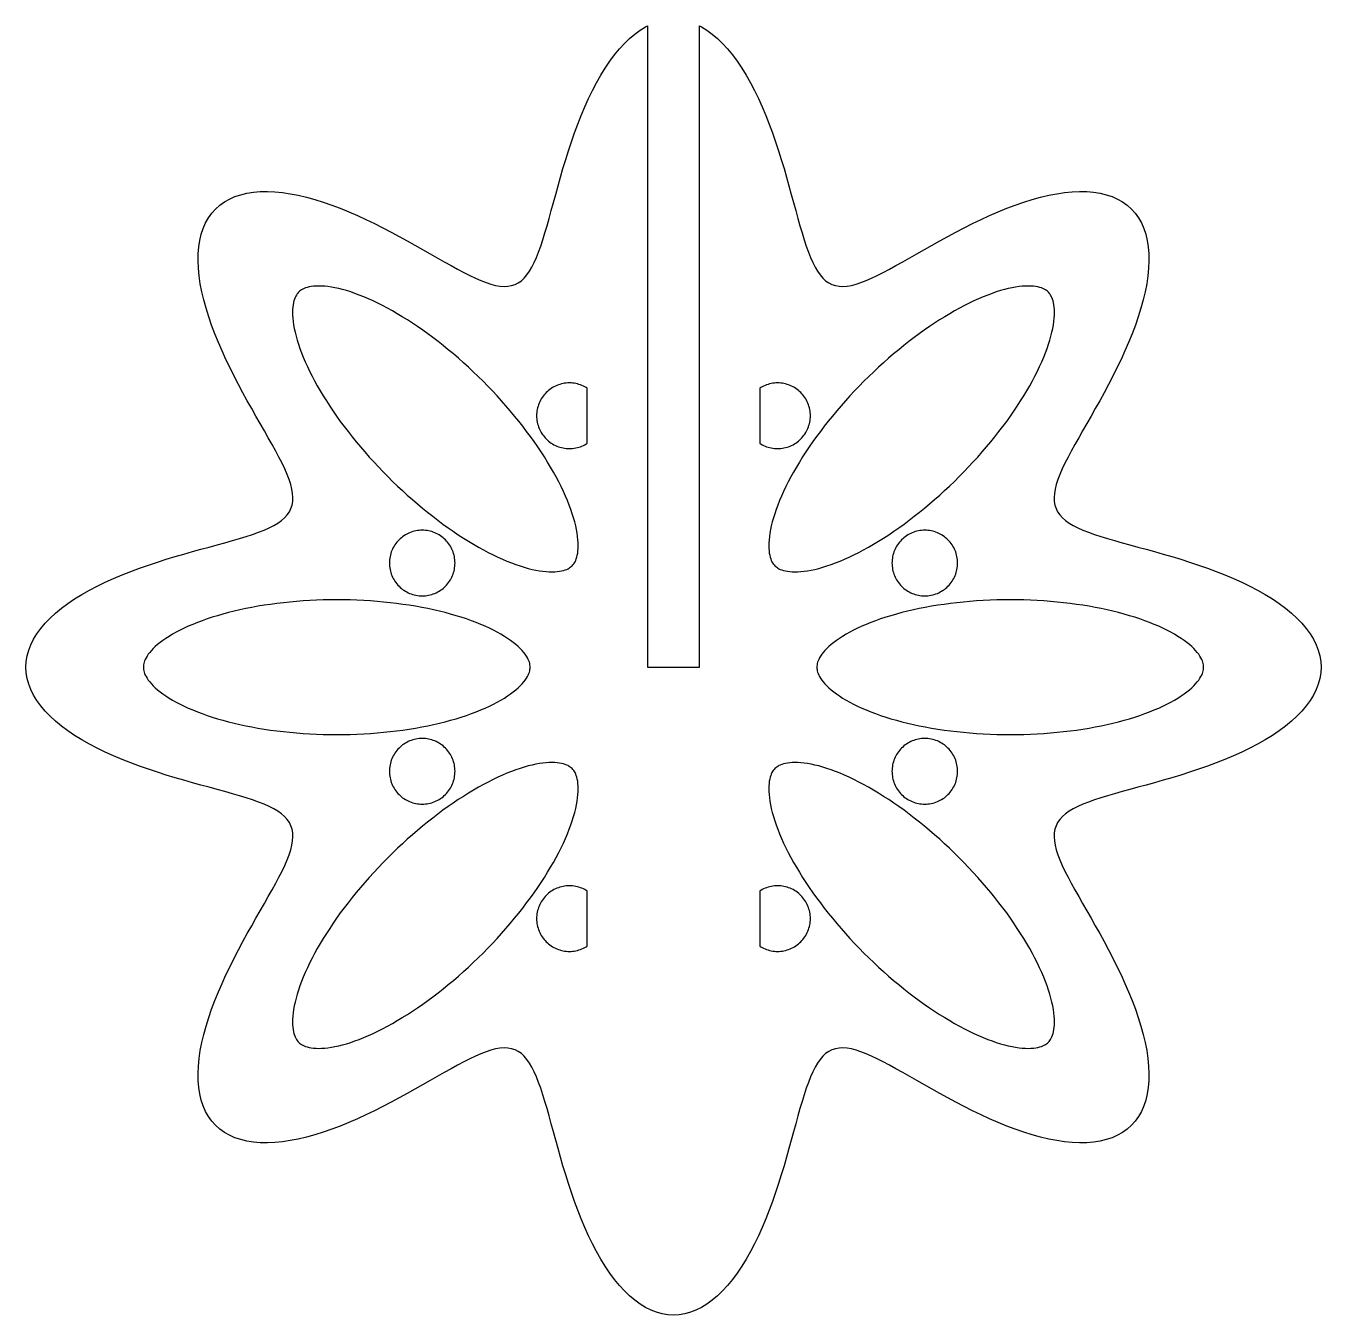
# Model space of a CAD drawing. Header units: millimetres. Extents: x -38 to 116, y -38 to 38.
# Drawn here: x -37.5 to 37.5, y -37.5 to 37.1 of the extents above; entities that cross this region are included whole.
import ezdxf

# ---------------------------------------------------------------- set-up
doc = ezdxf.new("R2010")
doc.units = ezdxf.units.MM
doc.layers.add('CUT', color=1, linetype='Continuous')

msp = doc.modelspace()

# ---------------------------------------------------------------- linework, layer by layer
at = {"layer": 'CUT'}
for points in [[(37.428, -0.653), (37.339, -0.978), (37.215, -1.3), (37.057, -1.618), (36.865, -1.932), (36.64, -2.241), (36.384, -2.544), (36.097, -2.841), (35.781, -3.13), (35.438, -3.412), (35.069, -3.686), (34.677, -3.951), (34.262, -4.207), (33.827, -4.453), (33.374, -4.69), (32.905, -4.918), (32.423, -5.135), (31.93, -5.343), (31.427, -5.541), (30.918, -5.73), (30.405, -5.91), (29.889, -6.081), (29.375, -6.244), (28.863, -6.399), (28.356, -6.546), (27.856, -6.688), (27.367, -6.823), (26.889, -6.954), (26.424, -7.08), (25.976, -7.204), (25.545, -7.325), (25.133, -7.445), (24.743, -7.565), (24.375, -7.685), (24.03, -7.808), (23.711, -7.934), (23.418, -8.063), (23.151, -8.198), (22.913, -8.34), (22.702, -8.488), (22.521, -8.645), (22.368, -8.811), (22.245, -8.988), (22.15, -9.175), (22.085, -9.374), (22.047, -9.586), (22.038, -9.812), (22.055, -10.051), (22.099, -10.305), (22.168, -10.573), (22.26, -10.857), (22.376, -11.156), (22.513, -11.471), (22.67, -11.801), (22.845, -12.147), (23.036, -12.508), (23.243, -12.884), (23.462, -13.274), (23.691, -13.678), (23.93, -14.096), (24.176, -14.526), (24.426, -14.969), (24.68, -15.422), (24.934, -15.884), (25.186, -16.356), (25.435, -16.835), (25.678, -17.32), (25.914, -17.81), (26.141, -18.304), (26.356, -18.799), (26.558, -19.295), (26.745, -19.79), (26.916, -20.282), (27.068, -20.77), (27.201, -21.252), (27.314, -21.726), (27.404, -22.191), (27.471, -22.646), (27.515, -23.088), (27.533, -23.516), (27.526, -23.928), (27.493, -24.324), (27.433, -24.701), (27.347, -25.059), (27.234, -25.396), (27.094, -25.712), (26.928, -26.004), (26.735, -26.273), (26.517, -26.517), (26.273, -26.735), (26.004, -26.928), (25.712, -27.094), (25.396, -27.234), (25.059, -27.347), (24.701, -27.433), (24.324, -27.493), (23.928, -27.526), (23.516, -27.533), (23.088, -27.515), (22.646, -27.471), (22.191, -27.404), (21.726, -27.314), (21.252, -27.201), (20.77, -27.068), (20.282, -26.916), (19.79, -26.745), (19.295, -26.558), (18.799, -26.356), (18.304, -26.141), (17.81, -25.914), (17.32, -25.678), (16.835, -25.435), (16.356, -25.186), (15.884, -24.934), (15.422, -24.68), (14.969, -24.426), (14.526, -24.176), (14.096, -23.93), (13.678, -23.691), (13.274, -23.462), (12.884, -23.243), (12.508, -23.036), (12.147, -22.845), (11.801, -22.67), (11.471, -22.513), (11.156, -22.376), (10.857, -22.26), (10.573, -22.168), (10.305, -22.099), (10.051, -22.055), (9.812, -22.038), (9.586, -22.047), (9.374, -22.085), (9.175, -22.15), (8.988, -22.245), (8.811, -22.368), (8.645, -22.521), (8.488, -22.702), (8.34, -22.913), (8.198, -23.151), (8.063, -23.418), (7.934, -23.711), (7.808, -24.03), (7.685, -24.375), (7.565, -24.743), (7.445, -25.133), (7.325, -25.545), (7.204, -25.976), (7.08, -26.424), (6.954, -26.889), (6.823, -27.367), (6.688, -27.856), (6.546, -28.356), (6.399, -28.863), (6.244, -29.375), (6.081, -29.889), (5.91, -30.405), (5.73, -30.918), (5.541, -31.427), (5.343, -31.93), (5.135, -32.423), (4.918, -32.905), (4.69, -33.374), (4.453, -33.827), (4.207, -34.262), (3.951, -34.677), (3.686, -35.069), (3.412, -35.438), (3.13, -35.781), (2.841, -36.097), (2.544, -36.384), (2.241, -36.64), (1.932, -36.865), (1.618, -37.057), (1.3, -37.215), (0.978, -37.339), (0.653, -37.428), (0.327, -37.482), (0, -37.5), (-0.327, -37.482), (-0.653, -37.428), (-0.978, -37.339), (-1.3, -37.215), (-1.618, -37.057), (-1.932, -36.865), (-2.241, -36.64), (-2.544, -36.384), (-2.841, -36.097), (-3.13, -35.781), (-3.412, -35.438), (-3.686, -35.069), (-3.951, -34.677), (-4.207, -34.262), (-4.453, -33.827), (-4.69, -33.374), (-4.918, -32.905), (-5.135, -32.423), (-5.343, -31.93), (-5.541, -31.427), (-5.73, -30.918), (-5.91, -30.405), (-6.081, -29.889), (-6.244, -29.375), (-6.399, -28.863), (-6.546, -28.356), (-6.688, -27.856), (-6.823, -27.367), (-6.954, -26.889), (-7.08, -26.424), (-7.204, -25.976), (-7.325, -25.545), (-7.445, -25.133), (-7.565, -24.743), (-7.685, -24.375), (-7.808, -24.03), (-7.934, -23.711), (-8.063, -23.418), (-8.198, -23.151), (-8.34, -22.913), (-8.488, -22.702), (-8.645, -22.521), (-8.811, -22.368), (-8.988, -22.245), (-9.175, -22.15), (-9.374, -22.085), (-9.586, -22.047), (-9.812, -22.038), (-10.051, -22.055), (-10.305, -22.099), (-10.573, -22.168), (-10.857, -22.26), (-11.156, -22.376), (-11.471, -22.513), (-11.801, -22.67), (-12.147, -22.845), (-12.508, -23.036), (-12.884, -23.243), (-13.274, -23.462), (-13.678, -23.691), (-14.096, -23.93), (-14.526, -24.176), (-14.969, -24.426), (-15.422, -24.68), (-15.884, -24.934), (-16.356, -25.186), (-16.835, -25.435), (-17.32, -25.678), (-17.81, -25.914), (-18.304, -26.141), (-18.799, -26.356), (-19.295, -26.558), (-19.79, -26.745), (-20.282, -26.916), (-20.77, -27.068), (-21.252, -27.201), (-21.726, -27.314), (-22.191, -27.404), (-22.646, -27.471), (-23.088, -27.515), (-23.516, -27.533), (-23.928, -27.526), (-24.324, -27.493), (-24.701, -27.433), (-25.059, -27.347), (-25.396, -27.234), (-25.712, -27.094), (-26.004, -26.928), (-26.273, -26.735), (-26.517, -26.517), (-26.735, -26.273), (-26.928, -26.004), (-27.094, -25.712), (-27.234, -25.396), (-27.347, -25.059), (-27.433, -24.701), (-27.493, -24.324), (-27.526, -23.928), (-27.533, -23.516), (-27.515, -23.088), (-27.471, -22.646), (-27.404, -22.191), (-27.314, -21.726), (-27.201, -21.252), (-27.068, -20.77), (-26.916, -20.282), (-26.745, -19.79), (-26.558, -19.295), (-26.356, -18.799), (-26.141, -18.304), (-25.914, -17.81), (-25.678, -17.32), (-25.435, -16.835), (-25.186, -16.356), (-24.934, -15.884), (-24.68, -15.422), (-24.426, -14.969), (-24.176, -14.526), (-23.93, -14.096), (-23.691, -13.678), (-23.462, -13.274), (-23.243, -12.884), (-23.036, -12.508), (-22.845, -12.147), (-22.67, -11.801), (-22.513, -11.471), (-22.376, -11.156), (-22.26, -10.857), (-22.168, -10.573), (-22.099, -10.305), (-22.055, -10.051), (-22.038, -9.812), (-22.047, -9.586), (-22.085, -9.374), (-22.15, -9.175), (-22.245, -8.988), (-22.368, -8.811), (-22.521, -8.645), (-22.702, -8.488), (-22.913, -8.34), (-23.151, -8.198), (-23.418, -8.063), (-23.711, -7.934), (-24.03, -7.808), (-24.375, -7.685), (-24.743, -7.565), (-25.133, -7.445), (-25.545, -7.325), (-25.976, -7.204), (-26.424, -7.08), (-26.889, -6.954), (-27.367, -6.823), (-27.856, -6.688), (-28.356, -6.546), (-28.863, -6.399), (-29.375, -6.244), (-29.889, -6.081), (-30.405, -5.91), (-30.918, -5.73), (-31.427, -5.541), (-31.93, -5.343), (-32.423, -5.135), (-32.905, -4.918), (-33.374, -4.69), (-33.827, -4.453), (-34.262, -4.207), (-34.677, -3.951), (-35.069, -3.686), (-35.438, -3.412), (-35.781, -3.13), (-36.097, -2.841), (-36.384, -2.544), (-36.64, -2.241), (-36.865, -1.932), (-37.057, -1.618), (-37.215, -1.3), (-37.339, -0.978), (-37.428, -0.653), (-37.482, -0.327), (-37.5, 0), (-37.482, 0.327), (-37.428, 0.653), (-37.339, 0.978), (-37.215, 1.3), (-37.057, 1.618), (-36.865, 1.932), (-36.64, 2.241), (-36.384, 2.544), (-36.097, 2.841), (-35.781, 3.13), (-35.438, 3.412), (-35.069, 3.686), (-34.677, 3.951), (-34.262, 4.207), (-33.827, 4.453), (-33.374, 4.69), (-32.905, 4.918), (-32.423, 5.135), (-31.93, 5.343), (-31.427, 5.541), (-30.918, 5.73), (-30.405, 5.91), (-29.889, 6.081), (-29.375, 6.244), (-28.863, 6.399), (-28.356, 6.546), (-27.856, 6.688), (-27.367, 6.823), (-26.889, 6.954), (-26.424, 7.08), (-25.976, 7.204), (-25.545, 7.325), (-25.133, 7.445), (-24.743, 7.565), (-24.375, 7.685), (-24.03, 7.808), (-23.711, 7.934), (-23.418, 8.063), (-23.151, 8.198), (-22.913, 8.34), (-22.702, 8.488), (-22.521, 8.645), (-22.368, 8.811), (-22.245, 8.988), (-22.15, 9.175), (-22.085, 9.374), (-22.047, 9.586), (-22.038, 9.812), (-22.055, 10.051), (-22.099, 10.305), (-22.168, 10.573), (-22.26, 10.857), (-22.376, 11.156), (-22.513, 11.471), (-22.67, 11.801), (-22.845, 12.147), (-23.036, 12.508), (-23.243, 12.884), (-23.462, 13.274), (-23.691, 13.678), (-23.93, 14.096), (-24.176, 14.526), (-24.426, 14.969), (-24.68, 15.422), (-24.934, 15.884), (-25.186, 16.356), (-25.435, 16.835), (-25.678, 17.32), (-25.914, 17.81), (-26.141, 18.304), (-26.356, 18.799), (-26.558, 19.295), (-26.745, 19.79), (-26.916, 20.282), (-27.068, 20.77), (-27.201, 21.252), (-27.314, 21.726), (-27.404, 22.191), (-27.471, 22.646), (-27.515, 23.088), (-27.533, 23.516), (-27.526, 23.928), (-27.493, 24.324), (-27.433, 24.701), (-27.347, 25.059), (-27.234, 25.396), (-27.094, 25.712), (-26.928, 26.004), (-26.735, 26.273), (-26.517, 26.517), (-26.273, 26.735), (-26.004, 26.928), (-25.712, 27.094), (-25.396, 27.234), (-25.059, 27.347), (-24.701, 27.433), (-24.324, 27.493), (-23.928, 27.526), (-23.516, 27.533), (-23.088, 27.515), (-22.646, 27.471), (-22.191, 27.404), (-21.726, 27.314), (-21.252, 27.201), (-20.77, 27.068), (-20.282, 26.916), (-19.79, 26.745), (-19.295, 26.558), (-18.799, 26.356), (-18.304, 26.141), (-17.81, 25.914), (-17.32, 25.678), (-16.835, 25.435), (-16.356, 25.186), (-15.884, 24.934), (-15.422, 24.68), (-14.969, 24.426), (-14.526, 24.176), (-14.096, 23.93), (-13.678, 23.691), (-13.274, 23.462), (-12.884, 23.243), (-12.508, 23.036), (-12.147, 22.845), (-11.801, 22.67), (-11.471, 22.513), (-11.156, 22.376), (-10.857, 22.26), (-10.573, 22.168), (-10.305, 22.099), (-10.051, 22.055), (-9.812, 22.038), (-9.586, 22.047), (-9.374, 22.085), (-9.175, 22.15), (-8.988, 22.245), (-8.811, 22.368), (-8.645, 22.521), (-8.488, 22.702), (-8.34, 22.913), (-8.198, 23.151), (-8.063, 23.418), (-7.934, 23.711), (-7.808, 24.03), (-7.685, 24.375), (-7.565, 24.743), (-7.445, 25.133), (-7.325, 25.545), (-7.204, 25.976), (-7.08, 26.424), (-6.954, 26.889), (-6.823, 27.367), (-6.688, 27.856), (-6.546, 28.356), (-6.399, 28.863), (-6.244, 29.375), (-6.081, 29.889), (-5.91, 30.405), (-5.73, 30.918), (-5.541, 31.427), (-5.343, 31.93), (-5.135, 32.423), (-4.918, 32.905), (-4.69, 33.374), (-4.453, 33.827), (-4.207, 34.262), (-3.951, 34.677), (-3.686, 35.069), (-3.412, 35.438), (-3.13, 35.781), (-2.841, 36.097), (-2.544, 36.384), (-2.241, 36.64), (-1.932, 36.865), (-1.618, 37.057), (-1.5, 37.116), (-1.5, 0), (1.5, 0), (1.5, 37.116), (1.618, 37.057), (1.932, 36.865), (2.241, 36.64), (2.544, 36.384), (2.841, 36.097), (3.13, 35.781), (3.412, 35.438), (3.686, 35.069), (3.951, 34.677), (4.207, 34.262), (4.453, 33.827), (4.69, 33.374), (4.918, 32.905), (5.135, 32.423), (5.343, 31.93), (5.541, 31.427), (5.73, 30.918), (5.91, 30.405), (6.081, 29.889), (6.244, 29.375), (6.399, 28.863), (6.546, 28.356), (6.688, 27.856), (6.823, 27.367), (6.954, 26.889), (7.08, 26.424), (7.204, 25.976), (7.325, 25.545), (7.445, 25.133), (7.565, 24.743), (7.685, 24.375), (7.808, 24.03), (7.934, 23.711), (8.063, 23.418), (8.198, 23.151), (8.34, 22.913), (8.488, 22.702), (8.645, 22.521), (8.811, 22.368), (8.988, 22.245), (9.175, 22.15), (9.374, 22.085), (9.586, 22.047), (9.812, 22.038), (10.051, 22.055), (10.305, 22.099), (10.573, 22.168), (10.857, 22.26), (11.156, 22.376), (11.471, 22.513), (11.801, 22.67), (12.147, 22.845), (12.508, 23.036), (12.884, 23.243), (13.274, 23.462), (13.678, 23.691), (14.096, 23.93), (14.526, 24.176), (14.969, 24.426), (15.422, 24.68), (15.884, 24.934), (16.356, 25.186), (16.835, 25.435), (17.32, 25.678), (17.81, 25.914), (18.304, 26.141), (18.799, 26.356), (19.295, 26.558), (19.79, 26.745), (20.282, 26.916), (20.77, 27.068), (21.252, 27.201), (21.726, 27.314), (22.191, 27.404), (22.646, 27.471), (23.088, 27.515), (23.516, 27.533), (23.928, 27.526), (24.324, 27.493), (24.701, 27.433), (25.059, 27.347), (25.396, 27.234), (25.712, 27.094), (26.004, 26.928), (26.273, 26.735), (26.517, 26.517), (26.735, 26.273), (26.928, 26.004), (27.094, 25.712), (27.234, 25.396), (27.347, 25.059), (27.433, 24.701), (27.493, 24.324), (27.526, 23.928), (27.533, 23.516), (27.515, 23.088), (27.471, 22.646), (27.404, 22.191), (27.314, 21.726), (27.201, 21.252), (27.068, 20.77), (26.916, 20.282), (26.745, 19.79), (26.558, 19.295), (26.356, 18.799), (26.141, 18.304), (25.914, 17.81), (25.678, 17.32), (25.435, 16.835), (25.186, 16.356), (24.934, 15.884), (24.68, 15.422), (24.426, 14.969), (24.176, 14.526), (23.93, 14.096), (23.691, 13.678), (23.462, 13.274), (23.243, 12.884), (23.036, 12.508), (22.845, 12.147), (22.67, 11.801), (22.513, 11.471), (22.376, 11.156), (22.26, 10.857), (22.168, 10.573), (22.099, 10.305), (22.055, 10.051), (22.038, 9.812), (22.047, 9.586), (22.085, 9.374), (22.15, 9.175), (22.245, 8.988), (22.368, 8.811), (22.521, 8.645), (22.702, 8.488), (22.913, 8.34), (23.151, 8.198), (23.418, 8.063), (23.711, 7.934), (24.03, 7.808), (24.375, 7.685), (24.743, 7.565), (25.133, 7.445), (25.545, 7.325), (25.976, 7.204), (26.424, 7.08), (26.889, 6.954), (27.367, 6.823), (27.856, 6.688), (28.356, 6.546), (28.863, 6.399), (29.375, 6.244), (29.889, 6.081), (30.405, 5.91), (30.918, 5.73), (31.427, 5.541), (31.93, 5.343), (32.423, 5.135), (32.905, 4.918), (33.374, 4.69), (33.827, 4.453), (34.262, 4.207), (34.677, 3.951), (35.069, 3.686), (35.438, 3.412), (35.781, 3.13), (36.097, 2.841), (36.384, 2.544), (36.64, 2.241), (36.865, 1.932), (37.057, 1.618), (37.215, 1.3), (37.339, 0.978), (37.428, 0.653), (37.482, 0.327), (37.5, 0), (37.482, -0.327), (37.428, -0.653)], [(-9.958, 15.413), (-10.219, 15.701), (-10.485, 15.986), (-10.756, 16.268), (-11.031, 16.546), (-11.309, 16.821), (-11.591, 17.092), (-11.877, 17.358), (-12.164, 17.62), (-12.455, 17.876), (-12.747, 18.127), (-13.041, 18.373), (-13.336, 18.612), (-13.633, 18.846), (-13.93, 19.073), (-14.227, 19.293), (-14.524, 19.506), (-14.82, 19.712), (-15.116, 19.91), (-15.41, 20.101), (-15.703, 20.284), (-15.993, 20.458), (-16.281, 20.625), (-16.566, 20.782), (-16.848, 20.931), (-17.126, 21.071), (-17.4, 21.202), (-17.67, 21.324), (-17.934, 21.437), (-18.193, 21.54), (-18.446, 21.634), (-18.693, 21.718), (-18.932, 21.793), (-19.165, 21.858), (-19.389, 21.914), (-19.605, 21.961), (-19.813, 21.998), (-20.011, 22.027), (-20.199, 22.047), (-20.377, 22.058), (-20.544, 22.061), (-20.7, 22.057), (-20.845, 22.046), (-20.978, 22.029), (-21.099, 22.007), (-21.208, 21.98), (-21.307, 21.949), (-21.394, 21.914), (-21.472, 21.877), (-21.541, 21.838), (-21.602, 21.797), (-21.657, 21.754), (-21.707, 21.707), (-21.754, 21.657), (-21.797, 21.602), (-21.838, 21.541), (-21.877, 21.472), (-21.914, 21.394), (-21.949, 21.307), (-21.98, 21.208), (-22.007, 21.099), (-22.029, 20.978), (-22.046, 20.845), (-22.057, 20.7), (-22.061, 20.544), (-22.058, 20.377), (-22.047, 20.199), (-22.027, 20.011), (-21.998, 19.813), (-21.961, 19.605), (-21.914, 19.389), (-21.858, 19.165), (-21.793, 18.932), (-21.718, 18.693), (-21.634, 18.446), (-21.54, 18.193), (-21.437, 17.934), (-21.324, 17.67), (-21.202, 17.4), (-21.071, 17.126), (-20.931, 16.848), (-20.782, 16.566), (-20.625, 16.281), (-20.458, 15.993), (-20.284, 15.703), (-20.101, 15.41), (-19.91, 15.116), (-19.712, 14.82), (-19.506, 14.524), (-19.293, 14.227), (-19.073, 13.93), (-18.846, 13.633), (-18.612, 13.336), (-18.373, 13.041), (-18.127, 12.747), (-17.876, 12.455), (-17.62, 12.164), (-17.358, 11.877), (-17.092, 11.591), (-16.821, 11.309), (-16.546, 11.031), (-16.268, 10.756), (-15.986, 10.485), (-15.701, 10.219), (-15.413, 9.958), (-15.123, 9.701), (-14.83, 9.45), (-14.536, 9.204), (-14.241, 8.965), (-13.945, 8.731), (-13.648, 8.504), (-13.35, 8.284), (-13.053, 8.071), (-12.757, 7.865), (-12.461, 7.667), (-12.167, 7.476), (-11.874, 7.293), (-11.584, 7.119), (-11.296, 6.953), (-11.011, 6.795), (-10.729, 6.646), (-10.451, 6.506), (-10.177, 6.375), (-9.907, 6.253), (-9.643, 6.141), (-9.384, 6.037), (-9.131, 5.943), (-8.885, 5.859), (-8.645, 5.784), (-8.412, 5.719), (-8.188, 5.663), (-7.972, 5.616), (-7.764, 5.579), (-7.566, 5.55), (-7.378, 5.531), (-7.2, 5.519), (-7.033, 5.516), (-6.877, 5.52), (-6.732, 5.531), (-6.599, 5.548), (-6.478, 5.57), (-6.369, 5.597), (-6.27, 5.629), (-6.183, 5.663), (-6.105, 5.7), (-6.036, 5.739), (-5.975, 5.78), (-5.92, 5.823), (-5.87, 5.87), (-5.823, 5.92), (-5.78, 5.975), (-5.739, 6.036), (-5.7, 6.105), (-5.663, 6.183), (-5.629, 6.27), (-5.597, 6.369), (-5.57, 6.478), (-5.548, 6.599), (-5.531, 6.732), (-5.52, 6.877), (-5.516, 7.033), (-5.519, 7.2), (-5.531, 7.378), (-5.55, 7.566), (-5.579, 7.764), (-5.616, 7.972), (-5.663, 8.188), (-5.719, 8.412), (-5.784, 8.645), (-5.859, 8.885), (-5.943, 9.131), (-6.037, 9.384), (-6.141, 9.643), (-6.253, 9.907), (-6.375, 10.177), (-6.506, 10.451), (-6.646, 10.729), (-6.795, 11.011), (-6.953, 11.296), (-7.119, 11.584), (-7.293, 11.874), (-7.476, 12.167), (-7.667, 12.461), (-7.865, 12.757), (-8.071, 13.053), (-8.284, 13.35), (-8.504, 13.648), (-8.731, 13.945), (-8.965, 14.241), (-9.204, 14.536), (-9.45, 14.83), (-9.701, 15.123), (-9.958, 15.413)], [(15.413, 9.958), (15.701, 10.219), (15.986, 10.485), (16.268, 10.756), (16.546, 11.031), (16.821, 11.309), (17.092, 11.591), (17.358, 11.877), (17.62, 12.164), (17.876, 12.455), (18.127, 12.747), (18.373, 13.041), (18.612, 13.336), (18.846, 13.633), (19.073, 13.93), (19.293, 14.227), (19.506, 14.524), (19.712, 14.82), (19.91, 15.116), (20.101, 15.41), (20.284, 15.703), (20.458, 15.993), (20.625, 16.281), (20.782, 16.566), (20.931, 16.848), (21.071, 17.126), (21.202, 17.4), (21.324, 17.67), (21.437, 17.934), (21.54, 18.193), (21.634, 18.446), (21.718, 18.693), (21.793, 18.932), (21.858, 19.165), (21.914, 19.389), (21.961, 19.605), (21.998, 19.813), (22.027, 20.011), (22.047, 20.199), (22.058, 20.377), (22.061, 20.544), (22.057, 20.7), (22.046, 20.845), (22.029, 20.978), (22.007, 21.099), (21.98, 21.208), (21.949, 21.307), (21.914, 21.394), (21.877, 21.472), (21.838, 21.541), (21.797, 21.602), (21.754, 21.657), (21.707, 21.707), (21.657, 21.754), (21.602, 21.797), (21.541, 21.838), (21.472, 21.877), (21.394, 21.914), (21.307, 21.949), (21.208, 21.98), (21.099, 22.007), (20.978, 22.029), (20.845, 22.046), (20.7, 22.057), (20.544, 22.061), (20.377, 22.058), (20.199, 22.047), (20.011, 22.027), (19.813, 21.998), (19.605, 21.961), (19.389, 21.914), (19.165, 21.858), (18.932, 21.793), (18.693, 21.718), (18.446, 21.634), (18.193, 21.54), (17.934, 21.437), (17.67, 21.324), (17.4, 21.202), (17.126, 21.071), (16.848, 20.931), (16.566, 20.782), (16.281, 20.625), (15.993, 20.458), (15.703, 20.284), (15.41, 20.101), (15.116, 19.91), (14.82, 19.712), (14.524, 19.506), (14.227, 19.293), (13.93, 19.073), (13.633, 18.846), (13.336, 18.612), (13.041, 18.373), (12.747, 18.127), (12.455, 17.876), (12.164, 17.62), (11.877, 17.358), (11.591, 17.092), (11.309, 16.821), (11.031, 16.546), (10.756, 16.268), (10.485, 15.986), (10.219, 15.701), (9.958, 15.413), (9.701, 15.123), (9.45, 14.83), (9.204, 14.536), (8.965, 14.241), (8.731, 13.945), (8.504, 13.648), (8.284, 13.35), (8.071, 13.053), (7.865, 12.757), (7.667, 12.461), (7.476, 12.167), (7.293, 11.874), (7.119, 11.584), (6.953, 11.296), (6.795, 11.011), (6.646, 10.729), (6.506, 10.451), (6.375, 10.177), (6.253, 9.907), (6.141, 9.643), (6.037, 9.384), (5.943, 9.131), (5.859, 8.885), (5.784, 8.645), (5.719, 8.412), (5.663, 8.188), (5.616, 7.972), (5.579, 7.764), (5.55, 7.566), (5.531, 7.378), (5.519, 7.2), (5.516, 7.033), (5.52, 6.877), (5.531, 6.732), (5.548, 6.599), (5.57, 6.478), (5.597, 6.369), (5.629, 6.27), (5.663, 6.183), (5.7, 6.105), (5.739, 6.036), (5.78, 5.975), (5.823, 5.92), (5.87, 5.87), (5.92, 5.823), (5.975, 5.78), (6.036, 5.739), (6.105, 5.7), (6.183, 5.663), (6.27, 5.629), (6.369, 5.597), (6.478, 5.57), (6.599, 5.548), (6.732, 5.531), (6.877, 5.52), (7.033, 5.516), (7.2, 5.519), (7.378, 5.531), (7.566, 5.55), (7.764, 5.579), (7.972, 5.616), (8.188, 5.663), (8.412, 5.719), (8.645, 5.784), (8.885, 5.859), (9.131, 5.943), (9.384, 6.037), (9.643, 6.141), (9.907, 6.253), (10.177, 6.375), (10.451, 6.506), (10.729, 6.646), (11.011, 6.795), (11.296, 6.953), (11.584, 7.119), (11.874, 7.293), (12.167, 7.476), (12.461, 7.667), (12.757, 7.865), (13.053, 8.071), (13.35, 8.284), (13.648, 8.504), (13.945, 8.731), (14.241, 8.965), (14.536, 9.204), (14.83, 9.45), (15.123, 9.701), (15.413, 9.958)], [(-5.215, 12.834), (-5.132, 12.876), (-5.051, 12.922), (-5, 12.954), (-5, 16.148), (-5.051, 16.18), (-5.132, 16.226), (-5.215, 16.268), (-5.3, 16.306), (-5.387, 16.34), (-5.476, 16.369), (-5.566, 16.394), (-5.657, 16.414), (-5.749, 16.43), (-5.841, 16.442), (-5.934, 16.448), (-6.027, 16.451), (-6.12, 16.448), (-6.213, 16.442), (-6.306, 16.43), (-6.398, 16.414), (-6.489, 16.394), (-6.579, 16.369), (-6.667, 16.34), (-6.754, 16.306), (-6.839, 16.268), (-6.923, 16.226), (-7.004, 16.18), (-7.083, 16.131), (-7.159, 16.077), (-7.232, 16.02), (-7.303, 15.959), (-7.37, 15.894), (-7.435, 15.827), (-7.496, 15.756), (-7.553, 15.683), (-7.607, 15.606), (-7.657, 15.528), (-7.703, 15.447), (-7.744, 15.363), (-7.782, 15.278), (-7.816, 15.191), (-7.845, 15.103), (-7.87, 15.013), (-7.89, 14.922), (-7.906, 14.83), (-7.918, 14.737), (-7.925, 14.644), (-7.927, 14.551), (-7.925, 14.458), (-7.918, 14.365), (-7.906, 14.272), (-7.89, 14.181), (-7.87, 14.09), (-7.845, 14), (-7.816, 13.911), (-7.782, 13.824), (-7.744, 13.739), (-7.703, 13.656), (-7.657, 13.575), (-7.607, 13.496), (-7.553, 13.42), (-7.496, 13.346), (-7.435, 13.275), (-7.37, 13.208), (-7.303, 13.144), (-7.232, 13.083), (-7.159, 13.025), (-7.083, 12.972), (-7.004, 12.922), (-6.923, 12.876), (-6.839, 12.834), (-6.754, 12.796), (-6.667, 12.763), (-6.579, 12.733), (-6.489, 12.708), (-6.398, 12.688), (-6.306, 12.672), (-6.213, 12.661), (-6.12, 12.654), (-6.027, 12.651), (-5.934, 12.654), (-5.841, 12.661), (-5.749, 12.672), (-5.657, 12.688), (-5.566, 12.708), (-5.476, 12.733), (-5.387, 12.763), (-5.3, 12.796), (-5.215, 12.834)], [(7.89, 14.181), (7.906, 14.272), (7.918, 14.365), (7.925, 14.458), (7.927, 14.551), (7.925, 14.644), (7.918, 14.737), (7.906, 14.83), (7.89, 14.922), (7.87, 15.013), (7.845, 15.103), (7.816, 15.191), (7.782, 15.278), (7.744, 15.363), (7.703, 15.447), (7.657, 15.528), (7.607, 15.606), (7.553, 15.683), (7.496, 15.756), (7.435, 15.827), (7.37, 15.894), (7.303, 15.959), (7.232, 16.02), (7.159, 16.077), (7.083, 16.131), (7.004, 16.18), (6.923, 16.226), (6.839, 16.268), (6.754, 16.306), (6.667, 16.34), (6.579, 16.369), (6.489, 16.394), (6.398, 16.414), (6.306, 16.43), (6.213, 16.442), (6.12, 16.448), (6.027, 16.451), (5.934, 16.448), (5.841, 16.442), (5.749, 16.43), (5.657, 16.414), (5.566, 16.394), (5.476, 16.369), (5.387, 16.34), (5.3, 16.306), (5.215, 16.268), (5.132, 16.226), (5.051, 16.18), (5, 16.148), (5, 12.954), (5.051, 12.922), (5.132, 12.876), (5.215, 12.834), (5.3, 12.796), (5.387, 12.763), (5.476, 12.733), (5.566, 12.708), (5.657, 12.688), (5.749, 12.672), (5.841, 12.661), (5.934, 12.654), (6.027, 12.651), (6.12, 12.654), (6.213, 12.661), (6.306, 12.672), (6.398, 12.688), (6.489, 12.708), (6.579, 12.733), (6.667, 12.763), (6.754, 12.796), (6.839, 12.834), (6.923, 12.876), (7.004, 12.922), (7.083, 12.972), (7.159, 13.025), (7.232, 13.083), (7.303, 13.144), (7.37, 13.208), (7.435, 13.275), (7.496, 13.346), (7.553, 13.42), (7.607, 13.496), (7.657, 13.575), (7.703, 13.656), (7.744, 13.739), (7.782, 13.824), (7.816, 13.911), (7.845, 14), (7.87, 14.09), (7.89, 14.181)], [(-12.688, 5.657), (-12.672, 5.749), (-12.661, 5.841), (-12.654, 5.934), (-12.651, 6.027), (-12.654, 6.12), (-12.661, 6.213), (-12.672, 6.306), (-12.688, 6.398), (-12.708, 6.489), (-12.733, 6.579), (-12.763, 6.667), (-12.796, 6.754), (-12.834, 6.839), (-12.876, 6.923), (-12.922, 7.004), (-12.972, 7.083), (-13.025, 7.159), (-13.083, 7.232), (-13.144, 7.303), (-13.208, 7.37), (-13.275, 7.435), (-13.346, 7.496), (-13.42, 7.553), (-13.496, 7.607), (-13.575, 7.657), (-13.656, 7.703), (-13.739, 7.744), (-13.824, 7.782), (-13.911, 7.816), (-14, 7.845), (-14.09, 7.87), (-14.181, 7.89), (-14.272, 7.906), (-14.365, 7.918), (-14.458, 7.925), (-14.551, 7.927), (-14.644, 7.925), (-14.737, 7.918), (-14.83, 7.906), (-14.922, 7.89), (-15.013, 7.87), (-15.103, 7.845), (-15.191, 7.816), (-15.278, 7.782), (-15.363, 7.744), (-15.447, 7.703), (-15.528, 7.657), (-15.606, 7.607), (-15.683, 7.553), (-15.756, 7.496), (-15.827, 7.435), (-15.894, 7.37), (-15.959, 7.303), (-16.02, 7.232), (-16.077, 7.159), (-16.131, 7.083), (-16.18, 7.004), (-16.226, 6.923), (-16.268, 6.839), (-16.306, 6.754), (-16.34, 6.667), (-16.369, 6.579), (-16.394, 6.489), (-16.414, 6.398), (-16.43, 6.306), (-16.442, 6.213), (-16.448, 6.12), (-16.451, 6.027), (-16.448, 5.934), (-16.442, 5.841), (-16.43, 5.749), (-16.414, 5.657), (-16.394, 5.566), (-16.369, 5.476), (-16.34, 5.387), (-16.306, 5.3), (-16.268, 5.215), (-16.226, 5.132), (-16.18, 5.051), (-16.131, 4.972), (-16.077, 4.896), (-16.02, 4.822), (-15.959, 4.752), (-15.894, 4.684), (-15.827, 4.62), (-15.756, 4.559), (-15.683, 4.501), (-15.606, 4.448), (-15.528, 4.398), (-15.447, 4.352), (-15.363, 4.31), (-15.278, 4.272), (-15.191, 4.239), (-15.103, 4.209), (-15.013, 4.185), (-14.922, 4.164), (-14.83, 4.148), (-14.737, 4.137), (-14.644, 4.13), (-14.551, 4.128), (-14.458, 4.13), (-14.365, 4.137), (-14.272, 4.148), (-14.181, 4.164), (-14.09, 4.185), (-14, 4.209), (-13.911, 4.239), (-13.824, 4.272), (-13.739, 4.31), (-13.656, 4.352), (-13.575, 4.398), (-13.496, 4.448), (-13.42, 4.501), (-13.346, 4.559), (-13.275, 4.62), (-13.208, 4.684), (-13.144, 4.752), (-13.083, 4.822), (-13.025, 4.896), (-12.972, 4.972), (-12.922, 5.051), (-12.876, 5.132), (-12.834, 5.215), (-12.796, 5.3), (-12.763, 5.387), (-12.733, 5.476), (-12.708, 5.566), (-12.688, 5.657)], [(16.414, 5.657), (16.43, 5.749), (16.442, 5.841), (16.448, 5.934), (16.451, 6.027), (16.448, 6.12), (16.442, 6.213), (16.43, 6.306), (16.414, 6.398), (16.394, 6.489), (16.369, 6.579), (16.34, 6.667), (16.306, 6.754), (16.268, 6.839), (16.226, 6.923), (16.18, 7.004), (16.131, 7.083), (16.077, 7.159), (16.02, 7.232), (15.959, 7.303), (15.894, 7.37), (15.827, 7.435), (15.756, 7.496), (15.683, 7.553), (15.606, 7.607), (15.528, 7.657), (15.447, 7.703), (15.363, 7.744), (15.278, 7.782), (15.191, 7.816), (15.103, 7.845), (15.013, 7.87), (14.922, 7.89), (14.83, 7.906), (14.737, 7.918), (14.644, 7.925), (14.551, 7.927), (14.458, 7.925), (14.365, 7.918), (14.272, 7.906), (14.181, 7.89), (14.09, 7.87), (14, 7.845), (13.911, 7.816), (13.824, 7.782), (13.739, 7.744), (13.656, 7.703), (13.575, 7.657), (13.496, 7.607), (13.42, 7.553), (13.346, 7.496), (13.275, 7.435), (13.208, 7.37), (13.144, 7.303), (13.083, 7.232), (13.025, 7.159), (12.972, 7.083), (12.922, 7.004), (12.876, 6.923), (12.834, 6.839), (12.796, 6.754), (12.763, 6.667), (12.733, 6.579), (12.708, 6.489), (12.688, 6.398), (12.672, 6.306), (12.661, 6.213), (12.654, 6.12), (12.651, 6.027), (12.654, 5.934), (12.661, 5.841), (12.672, 5.749), (12.688, 5.657), (12.708, 5.566), (12.733, 5.476), (12.763, 5.387), (12.796, 5.3), (12.834, 5.215), (12.876, 5.132), (12.922, 5.051), (12.972, 4.972), (13.025, 4.896), (13.083, 4.822), (13.144, 4.752), (13.208, 4.684), (13.275, 4.62), (13.346, 4.559), (13.42, 4.501), (13.496, 4.448), (13.575, 4.398), (13.656, 4.352), (13.739, 4.31), (13.824, 4.272), (13.911, 4.239), (14, 4.209), (14.09, 4.185), (14.181, 4.164), (14.272, 4.148), (14.365, 4.137), (14.458, 4.13), (14.551, 4.128), (14.644, 4.13), (14.737, 4.137), (14.83, 4.148), (14.922, 4.164), (15.013, 4.185), (15.103, 4.209), (15.191, 4.239), (15.278, 4.272), (15.363, 4.31), (15.447, 4.352), (15.528, 4.398), (15.606, 4.448), (15.683, 4.501), (15.756, 4.559), (15.827, 4.62), (15.894, 4.684), (15.959, 4.752), (16.02, 4.822), (16.077, 4.896), (16.131, 4.972), (16.18, 5.051), (16.226, 5.132), (16.268, 5.215), (16.306, 5.3), (16.34, 5.387), (16.369, 5.476), (16.394, 5.566), (16.414, 5.657)], [(-17.94, 3.857), (-18.328, 3.876), (-18.718, 3.889), (-19.109, 3.897), (-19.5, 3.9), (-19.891, 3.897), (-20.282, 3.889), (-20.672, 3.876), (-21.06, 3.857), (-21.447, 3.834), (-21.831, 3.804), (-22.213, 3.77), (-22.591, 3.731), (-22.966, 3.686), (-23.336, 3.637), (-23.702, 3.582), (-24.063, 3.523), (-24.418, 3.459), (-24.767, 3.39), (-25.11, 3.317), (-25.446, 3.239), (-25.775, 3.157), (-26.096, 3.071), (-26.409, 2.981), (-26.714, 2.887), (-27.01, 2.789), (-27.296, 2.688), (-27.573, 2.584), (-27.839, 2.477), (-28.095, 2.367), (-28.341, 2.254), (-28.575, 2.139), (-28.797, 2.023), (-29.008, 1.905), (-29.206, 1.785), (-29.392, 1.665), (-29.565, 1.545), (-29.725, 1.425), (-29.872, 1.306), (-30.006, 1.189), (-30.127, 1.073), (-30.234, 0.96), (-30.329, 0.85), (-30.411, 0.744), (-30.48, 0.642), (-30.539, 0.545), (-30.586, 0.454), (-30.624, 0.368), (-30.653, 0.287), (-30.674, 0.21), (-30.688, 0.138), (-30.696, 0.068), (-30.699, 0), (-30.696, -0.068), (-30.688, -0.138), (-30.674, -0.21), (-30.653, -0.287), (-30.624, -0.368), (-30.586, -0.454), (-30.539, -0.545), (-30.48, -0.642), (-30.411, -0.744), (-30.329, -0.85), (-30.234, -0.96), (-30.127, -1.073), (-30.006, -1.189), (-29.872, -1.306), (-29.725, -1.425), (-29.565, -1.545), (-29.392, -1.665), (-29.206, -1.785), (-29.008, -1.905), (-28.797, -2.023), (-28.575, -2.139), (-28.341, -2.254), (-28.095, -2.367), (-27.839, -2.477), (-27.573, -2.584), (-27.296, -2.688), (-27.01, -2.789), (-26.714, -2.887), (-26.409, -2.981), (-26.096, -3.071), (-25.775, -3.157), (-25.446, -3.239), (-25.11, -3.317), (-24.767, -3.39), (-24.418, -3.459), (-24.063, -3.523), (-23.702, -3.582), (-23.336, -3.637), (-22.966, -3.686), (-22.591, -3.731), (-22.213, -3.77), (-21.831, -3.804), (-21.447, -3.834), (-21.06, -3.857), (-20.672, -3.876), (-20.282, -3.889), (-19.891, -3.897), (-19.5, -3.9), (-19.109, -3.897), (-18.718, -3.889), (-18.328, -3.876), (-17.94, -3.857), (-17.553, -3.834), (-17.169, -3.804), (-16.787, -3.77), (-16.409, -3.731), (-16.034, -3.686), (-15.664, -3.637), (-15.298, -3.582), (-14.937, -3.523), (-14.582, -3.459), (-14.233, -3.39), (-13.89, -3.317), (-13.554, -3.239), (-13.225, -3.157), (-12.904, -3.071), (-12.591, -2.981), (-12.286, -2.887), (-11.99, -2.789), (-11.704, -2.688), (-11.427, -2.584), (-11.161, -2.477), (-10.905, -2.367), (-10.659, -2.254), (-10.425, -2.139), (-10.203, -2.023), (-9.992, -1.905), (-9.794, -1.785), (-9.608, -1.665), (-9.435, -1.545), (-9.275, -1.425), (-9.128, -1.306), (-8.994, -1.189), (-8.873, -1.073), (-8.766, -0.96), (-8.671, -0.85), (-8.589, -0.744), (-8.52, -0.642), (-8.461, -0.545), (-8.414, -0.454), (-8.376, -0.368), (-8.347, -0.287), (-8.326, -0.21), (-8.312, -0.138), (-8.304, -0.068), (-8.301, 0), (-8.304, 0.068), (-8.312, 0.138), (-8.326, 0.21), (-8.347, 0.287), (-8.376, 0.368), (-8.414, 0.454), (-8.461, 0.545), (-8.52, 0.642), (-8.589, 0.744), (-8.671, 0.85), (-8.766, 0.96), (-8.873, 1.073), (-8.994, 1.189), (-9.128, 1.306), (-9.275, 1.425), (-9.435, 1.545), (-9.608, 1.665), (-9.794, 1.785), (-9.992, 1.905), (-10.203, 2.023), (-10.425, 2.139), (-10.659, 2.254), (-10.905, 2.367), (-11.161, 2.477), (-11.427, 2.584), (-11.704, 2.688), (-11.99, 2.789), (-12.286, 2.887), (-12.591, 2.981), (-12.904, 3.071), (-13.225, 3.157), (-13.554, 3.239), (-13.89, 3.317), (-14.233, 3.39), (-14.582, 3.459), (-14.937, 3.523), (-15.298, 3.582), (-15.664, 3.637), (-16.034, 3.686), (-16.409, 3.731), (-16.787, 3.77), (-17.169, 3.804), (-17.553, 3.834), (-17.94, 3.857)], [(17.94, -3.857), (18.328, -3.876), (18.718, -3.889), (19.109, -3.897), (19.5, -3.9), (19.891, -3.897), (20.282, -3.889), (20.672, -3.876), (21.06, -3.857), (21.447, -3.834), (21.831, -3.804), (22.213, -3.77), (22.591, -3.731), (22.966, -3.686), (23.336, -3.637), (23.702, -3.582), (24.063, -3.523), (24.418, -3.459), (24.767, -3.39), (25.11, -3.317), (25.446, -3.239), (25.775, -3.157), (26.096, -3.071), (26.409, -2.981), (26.714, -2.887), (27.01, -2.789), (27.296, -2.688), (27.573, -2.584), (27.839, -2.477), (28.095, -2.367), (28.341, -2.254), (28.575, -2.139), (28.797, -2.023), (29.008, -1.905), (29.206, -1.785), (29.392, -1.665), (29.565, -1.545), (29.725, -1.425), (29.872, -1.306), (30.006, -1.189), (30.127, -1.073), (30.234, -0.96), (30.329, -0.85), (30.411, -0.744), (30.48, -0.642), (30.539, -0.545), (30.586, -0.454), (30.624, -0.368), (30.653, -0.287), (30.674, -0.21), (30.688, -0.138), (30.696, -0.068), (30.699, 0), (30.696, 0.068), (30.688, 0.138), (30.674, 0.21), (30.653, 0.287), (30.624, 0.368), (30.586, 0.454), (30.539, 0.545), (30.48, 0.642), (30.411, 0.744), (30.329, 0.85), (30.234, 0.96), (30.127, 1.073), (30.006, 1.189), (29.872, 1.306), (29.725, 1.425), (29.565, 1.545), (29.392, 1.665), (29.206, 1.785), (29.008, 1.905), (28.797, 2.023), (28.575, 2.139), (28.341, 2.254), (28.095, 2.367), (27.839, 2.477), (27.573, 2.584), (27.296, 2.688), (27.01, 2.789), (26.714, 2.887), (26.409, 2.981), (26.096, 3.071), (25.775, 3.157), (25.446, 3.239), (25.11, 3.317), (24.767, 3.39), (24.418, 3.459), (24.063, 3.523), (23.702, 3.582), (23.336, 3.637), (22.966, 3.686), (22.591, 3.731), (22.213, 3.77), (21.831, 3.804), (21.447, 3.834), (21.06, 3.857), (20.672, 3.876), (20.282, 3.889), (19.891, 3.897), (19.5, 3.9), (19.109, 3.897), (18.718, 3.889), (18.328, 3.876), (17.94, 3.857), (17.553, 3.834), (17.169, 3.804), (16.787, 3.77), (16.409, 3.731), (16.034, 3.686), (15.664, 3.637), (15.298, 3.582), (14.937, 3.523), (14.582, 3.459), (14.233, 3.39), (13.89, 3.317), (13.554, 3.239), (13.225, 3.157), (12.904, 3.071), (12.591, 2.981), (12.286, 2.887), (11.99, 2.789), (11.704, 2.688), (11.427, 2.584), (11.161, 2.477), (10.905, 2.367), (10.659, 2.254), (10.425, 2.139), (10.203, 2.023), (9.992, 1.905), (9.794, 1.785), (9.608, 1.665), (9.435, 1.545), (9.275, 1.425), (9.128, 1.306), (8.994, 1.189), (8.873, 1.073), (8.766, 0.96), (8.671, 0.85), (8.589, 0.744), (8.52, 0.642), (8.461, 0.545), (8.414, 0.454), (8.376, 0.368), (8.347, 0.287), (8.326, 0.21), (8.312, 0.138), (8.304, 0.068), (8.301, 0), (8.304, -0.068), (8.312, -0.138), (8.326, -0.21), (8.347, -0.287), (8.376, -0.368), (8.414, -0.454), (8.461, -0.545), (8.52, -0.642), (8.589, -0.744), (8.671, -0.85), (8.766, -0.96), (8.873, -1.073), (8.994, -1.189), (9.128, -1.306), (9.275, -1.425), (9.435, -1.545), (9.608, -1.665), (9.794, -1.785), (9.992, -1.905), (10.203, -2.023), (10.425, -2.139), (10.659, -2.254), (10.905, -2.367), (11.161, -2.477), (11.427, -2.584), (11.704, -2.688), (11.99, -2.789), (12.286, -2.887), (12.591, -2.981), (12.904, -3.071), (13.225, -3.157), (13.554, -3.239), (13.89, -3.317), (14.233, -3.39), (14.582, -3.459), (14.937, -3.523), (15.298, -3.582), (15.664, -3.637), (16.034, -3.686), (16.409, -3.731), (16.787, -3.77), (17.169, -3.804), (17.553, -3.834), (17.94, -3.857)], [(-12.688, -6.398), (-12.672, -6.306), (-12.661, -6.213), (-12.654, -6.12), (-12.651, -6.027), (-12.654, -5.934), (-12.661, -5.841), (-12.672, -5.749), (-12.688, -5.657), (-12.708, -5.566), (-12.733, -5.476), (-12.763, -5.387), (-12.796, -5.3), (-12.834, -5.215), (-12.876, -5.132), (-12.922, -5.051), (-12.972, -4.972), (-13.025, -4.896), (-13.083, -4.822), (-13.144, -4.752), (-13.208, -4.684), (-13.275, -4.62), (-13.346, -4.559), (-13.42, -4.501), (-13.496, -4.448), (-13.575, -4.398), (-13.656, -4.352), (-13.739, -4.31), (-13.824, -4.272), (-13.911, -4.239), (-14, -4.209), (-14.09, -4.185), (-14.181, -4.164), (-14.272, -4.148), (-14.365, -4.137), (-14.458, -4.13), (-14.551, -4.128), (-14.644, -4.13), (-14.737, -4.137), (-14.83, -4.148), (-14.922, -4.164), (-15.013, -4.185), (-15.103, -4.209), (-15.191, -4.239), (-15.278, -4.272), (-15.363, -4.31), (-15.447, -4.352), (-15.528, -4.398), (-15.606, -4.448), (-15.683, -4.501), (-15.756, -4.559), (-15.827, -4.62), (-15.894, -4.684), (-15.959, -4.752), (-16.02, -4.822), (-16.077, -4.896), (-16.131, -4.972), (-16.18, -5.051), (-16.226, -5.132), (-16.268, -5.215), (-16.306, -5.3), (-16.34, -5.387), (-16.369, -5.476), (-16.394, -5.566), (-16.414, -5.657), (-16.43, -5.749), (-16.442, -5.841), (-16.448, -5.934), (-16.451, -6.027), (-16.448, -6.12), (-16.442, -6.213), (-16.43, -6.306), (-16.414, -6.398), (-16.394, -6.489), (-16.369, -6.579), (-16.34, -6.667), (-16.306, -6.754), (-16.268, -6.839), (-16.226, -6.923), (-16.18, -7.004), (-16.131, -7.083), (-16.077, -7.159), (-16.02, -7.232), (-15.959, -7.303), (-15.894, -7.37), (-15.827, -7.435), (-15.756, -7.496), (-15.683, -7.553), (-15.606, -7.607), (-15.528, -7.657), (-15.447, -7.703), (-15.363, -7.744), (-15.278, -7.782), (-15.191, -7.816), (-15.103, -7.845), (-15.013, -7.87), (-14.922, -7.89), (-14.83, -7.906), (-14.737, -7.918), (-14.644, -7.925), (-14.551, -7.927), (-14.458, -7.925), (-14.365, -7.918), (-14.272, -7.906), (-14.181, -7.89), (-14.09, -7.87), (-14, -7.845), (-13.911, -7.816), (-13.824, -7.782), (-13.739, -7.744), (-13.656, -7.703), (-13.575, -7.657), (-13.496, -7.607), (-13.42, -7.553), (-13.346, -7.496), (-13.275, -7.435), (-13.208, -7.37), (-13.144, -7.303), (-13.083, -7.232), (-13.025, -7.159), (-12.972, -7.083), (-12.922, -7.004), (-12.876, -6.923), (-12.834, -6.839), (-12.796, -6.754), (-12.763, -6.667), (-12.733, -6.579), (-12.708, -6.489), (-12.688, -6.398)], [(16.414, -6.398), (16.43, -6.306), (16.442, -6.213), (16.448, -6.12), (16.451, -6.027), (16.448, -5.934), (16.442, -5.841), (16.43, -5.749), (16.414, -5.657), (16.394, -5.566), (16.369, -5.476), (16.34, -5.387), (16.306, -5.3), (16.268, -5.215), (16.226, -5.132), (16.18, -5.051), (16.131, -4.972), (16.077, -4.896), (16.02, -4.822), (15.959, -4.752), (15.894, -4.684), (15.827, -4.62), (15.756, -4.559), (15.683, -4.501), (15.606, -4.448), (15.528, -4.398), (15.447, -4.352), (15.363, -4.31), (15.278, -4.272), (15.191, -4.239), (15.103, -4.209), (15.013, -4.185), (14.922, -4.164), (14.83, -4.148), (14.737, -4.137), (14.644, -4.13), (14.551, -4.128), (14.458, -4.13), (14.365, -4.137), (14.272, -4.148), (14.181, -4.164), (14.09, -4.185), (14, -4.209), (13.911, -4.239), (13.824, -4.272), (13.739, -4.31), (13.656, -4.352), (13.575, -4.398), (13.496, -4.448), (13.42, -4.501), (13.346, -4.559), (13.275, -4.62), (13.208, -4.684), (13.144, -4.752), (13.083, -4.822), (13.025, -4.896), (12.972, -4.972), (12.922, -5.051), (12.876, -5.132), (12.834, -5.215), (12.796, -5.3), (12.763, -5.387), (12.733, -5.476), (12.708, -5.566), (12.688, -5.657), (12.672, -5.749), (12.661, -5.841), (12.654, -5.934), (12.651, -6.027), (12.654, -6.12), (12.661, -6.213), (12.672, -6.306), (12.688, -6.398), (12.708, -6.489), (12.733, -6.579), (12.763, -6.667), (12.796, -6.754), (12.834, -6.839), (12.876, -6.923), (12.922, -7.004), (12.972, -7.083), (13.025, -7.159), (13.083, -7.232), (13.144, -7.303), (13.208, -7.37), (13.275, -7.435), (13.346, -7.496), (13.42, -7.553), (13.496, -7.607), (13.575, -7.657), (13.656, -7.703), (13.739, -7.744), (13.824, -7.782), (13.911, -7.816), (14, -7.845), (14.09, -7.87), (14.181, -7.89), (14.272, -7.906), (14.365, -7.918), (14.458, -7.925), (14.551, -7.927), (14.644, -7.925), (14.737, -7.918), (14.83, -7.906), (14.922, -7.89), (15.013, -7.87), (15.103, -7.845), (15.191, -7.816), (15.278, -7.782), (15.363, -7.744), (15.447, -7.703), (15.528, -7.657), (15.606, -7.607), (15.683, -7.553), (15.756, -7.496), (15.827, -7.435), (15.894, -7.37), (15.959, -7.303), (16.02, -7.232), (16.077, -7.159), (16.131, -7.083), (16.18, -7.004), (16.226, -6.923), (16.268, -6.839), (16.306, -6.754), (16.34, -6.667), (16.369, -6.579), (16.394, -6.489), (16.414, -6.398)], [(-15.413, -9.958), (-15.701, -10.219), (-15.986, -10.485), (-16.268, -10.756), (-16.546, -11.031), (-16.821, -11.309), (-17.092, -11.591), (-17.358, -11.877), (-17.62, -12.164), (-17.876, -12.455), (-18.127, -12.747), (-18.373, -13.041), (-18.612, -13.336), (-18.846, -13.633), (-19.073, -13.93), (-19.293, -14.227), (-19.506, -14.524), (-19.712, -14.82), (-19.91, -15.116), (-20.101, -15.41), (-20.284, -15.703), (-20.458, -15.993), (-20.625, -16.281), (-20.782, -16.566), (-20.931, -16.848), (-21.071, -17.126), (-21.202, -17.4), (-21.324, -17.67), (-21.437, -17.934), (-21.54, -18.193), (-21.634, -18.446), (-21.718, -18.693), (-21.793, -18.932), (-21.858, -19.165), (-21.914, -19.389), (-21.961, -19.605), (-21.998, -19.813), (-22.027, -20.011), (-22.047, -20.199), (-22.058, -20.377), (-22.061, -20.544), (-22.057, -20.7), (-22.046, -20.845), (-22.029, -20.978), (-22.007, -21.099), (-21.98, -21.208), (-21.949, -21.307), (-21.914, -21.394), (-21.877, -21.472), (-21.838, -21.541), (-21.797, -21.602), (-21.754, -21.657), (-21.707, -21.707), (-21.657, -21.754), (-21.602, -21.797), (-21.541, -21.838), (-21.472, -21.877), (-21.394, -21.914), (-21.307, -21.949), (-21.208, -21.98), (-21.099, -22.007), (-20.978, -22.029), (-20.845, -22.046), (-20.7, -22.057), (-20.544, -22.061), (-20.377, -22.058), (-20.199, -22.047), (-20.011, -22.027), (-19.813, -21.998), (-19.605, -21.961), (-19.389, -21.914), (-19.165, -21.858), (-18.932, -21.793), (-18.693, -21.718), (-18.446, -21.634), (-18.193, -21.54), (-17.934, -21.437), (-17.67, -21.324), (-17.4, -21.202), (-17.126, -21.071), (-16.848, -20.931), (-16.566, -20.782), (-16.281, -20.625), (-15.993, -20.458), (-15.703, -20.284), (-15.41, -20.101), (-15.116, -19.91), (-14.82, -19.712), (-14.524, -19.506), (-14.227, -19.293), (-13.93, -19.073), (-13.633, -18.846), (-13.336, -18.612), (-13.041, -18.373), (-12.747, -18.127), (-12.455, -17.876), (-12.164, -17.62), (-11.877, -17.358), (-11.591, -17.092), (-11.309, -16.821), (-11.031, -16.546), (-10.756, -16.268), (-10.485, -15.986), (-10.219, -15.701), (-9.958, -15.413), (-9.701, -15.123), (-9.45, -14.83), (-9.204, -14.536), (-8.965, -14.241), (-8.731, -13.945), (-8.504, -13.648), (-8.284, -13.35), (-8.071, -13.053), (-7.865, -12.757), (-7.667, -12.461), (-7.476, -12.167), (-7.293, -11.874), (-7.119, -11.584), (-6.953, -11.296), (-6.795, -11.011), (-6.646, -10.729), (-6.506, -10.451), (-6.375, -10.177), (-6.253, -9.907), (-6.141, -9.643), (-6.037, -9.384), (-5.943, -9.131), (-5.859, -8.885), (-5.784, -8.645), (-5.719, -8.412), (-5.663, -8.188), (-5.616, -7.972), (-5.579, -7.764), (-5.55, -7.566), (-5.531, -7.378), (-5.519, -7.2), (-5.516, -7.033), (-5.52, -6.877), (-5.531, -6.732), (-5.548, -6.599), (-5.57, -6.478), (-5.597, -6.369), (-5.629, -6.27), (-5.663, -6.183), (-5.7, -6.105), (-5.739, -6.036), (-5.78, -5.975), (-5.823, -5.92), (-5.87, -5.87), (-5.92, -5.823), (-5.975, -5.78), (-6.036, -5.739), (-6.105, -5.7), (-6.183, -5.663), (-6.27, -5.629), (-6.369, -5.597), (-6.478, -5.57), (-6.599, -5.548), (-6.732, -5.531), (-6.877, -5.52), (-7.033, -5.516), (-7.2, -5.519), (-7.378, -5.531), (-7.566, -5.55), (-7.764, -5.579), (-7.972, -5.616), (-8.188, -5.663), (-8.412, -5.719), (-8.645, -5.784), (-8.885, -5.859), (-9.131, -5.943), (-9.384, -6.037), (-9.643, -6.141), (-9.907, -6.253), (-10.177, -6.375), (-10.451, -6.506), (-10.729, -6.646), (-11.011, -6.795), (-11.296, -6.953), (-11.584, -7.119), (-11.874, -7.293), (-12.167, -7.476), (-12.461, -7.667), (-12.757, -7.865), (-13.053, -8.071), (-13.35, -8.284), (-13.648, -8.504), (-13.945, -8.731), (-14.241, -8.965), (-14.536, -9.204), (-14.83, -9.45), (-15.123, -9.701), (-15.413, -9.958)], [(9.958, -15.413), (10.219, -15.701), (10.485, -15.986), (10.756, -16.268), (11.031, -16.546), (11.309, -16.821), (11.591, -17.092), (11.877, -17.358), (12.164, -17.62), (12.455, -17.876), (12.747, -18.127), (13.041, -18.373), (13.336, -18.612), (13.633, -18.846), (13.93, -19.073), (14.227, -19.293), (14.524, -19.506), (14.82, -19.712), (15.116, -19.91), (15.41, -20.101), (15.703, -20.284), (15.993, -20.458), (16.281, -20.625), (16.566, -20.782), (16.848, -20.931), (17.126, -21.071), (17.4, -21.202), (17.67, -21.324), (17.934, -21.437), (18.193, -21.54), (18.446, -21.634), (18.693, -21.718), (18.932, -21.793), (19.165, -21.858), (19.389, -21.914), (19.605, -21.961), (19.813, -21.998), (20.011, -22.027), (20.199, -22.047), (20.377, -22.058), (20.544, -22.061), (20.7, -22.057), (20.845, -22.046), (20.978, -22.029), (21.099, -22.007), (21.208, -21.98), (21.307, -21.949), (21.394, -21.914), (21.472, -21.877), (21.541, -21.838), (21.602, -21.797), (21.657, -21.754), (21.707, -21.707), (21.754, -21.657), (21.797, -21.602), (21.838, -21.541), (21.877, -21.472), (21.914, -21.394), (21.949, -21.307), (21.98, -21.208), (22.007, -21.099), (22.029, -20.978), (22.046, -20.845), (22.057, -20.7), (22.061, -20.544), (22.058, -20.377), (22.047, -20.199), (22.027, -20.011), (21.998, -19.813), (21.961, -19.605), (21.914, -19.389), (21.858, -19.165), (21.793, -18.932), (21.718, -18.693), (21.634, -18.446), (21.54, -18.193), (21.437, -17.934), (21.324, -17.67), (21.202, -17.4), (21.071, -17.126), (20.931, -16.848), (20.782, -16.566), (20.625, -16.281), (20.458, -15.993), (20.284, -15.703), (20.101, -15.41), (19.91, -15.116), (19.712, -14.82), (19.506, -14.524), (19.293, -14.227), (19.073, -13.93), (18.846, -13.633), (18.612, -13.336), (18.373, -13.041), (18.127, -12.747), (17.876, -12.455), (17.62, -12.164), (17.358, -11.877), (17.092, -11.591), (16.821, -11.309), (16.546, -11.031), (16.268, -10.756), (15.986, -10.485), (15.701, -10.219), (15.413, -9.958), (15.123, -9.701), (14.83, -9.45), (14.536, -9.204), (14.241, -8.965), (13.945, -8.731), (13.648, -8.504), (13.35, -8.284), (13.053, -8.071), (12.757, -7.865), (12.461, -7.667), (12.167, -7.476), (11.874, -7.293), (11.584, -7.119), (11.296, -6.953), (11.011, -6.795), (10.729, -6.646), (10.451, -6.506), (10.177, -6.375), (9.907, -6.253), (9.643, -6.141), (9.384, -6.037), (9.131, -5.943), (8.885, -5.859), (8.645, -5.784), (8.412, -5.719), (8.188, -5.663), (7.972, -5.616), (7.764, -5.579), (7.566, -5.55), (7.378, -5.531), (7.2, -5.519), (7.033, -5.516), (6.877, -5.52), (6.732, -5.531), (6.599, -5.548), (6.478, -5.57), (6.369, -5.597), (6.27, -5.629), (6.183, -5.663), (6.105, -5.7), (6.036, -5.739), (5.975, -5.78), (5.92, -5.823), (5.87, -5.87), (5.823, -5.92), (5.78, -5.975), (5.739, -6.036), (5.7, -6.105), (5.663, -6.183), (5.629, -6.27), (5.597, -6.369), (5.57, -6.478), (5.548, -6.599), (5.531, -6.732), (5.52, -6.877), (5.516, -7.033), (5.519, -7.2), (5.531, -7.378), (5.55, -7.566), (5.579, -7.764), (5.616, -7.972), (5.663, -8.188), (5.719, -8.412), (5.784, -8.645), (5.859, -8.885), (5.943, -9.131), (6.037, -9.384), (6.141, -9.643), (6.253, -9.907), (6.375, -10.177), (6.506, -10.451), (6.646, -10.729), (6.795, -11.011), (6.953, -11.296), (7.119, -11.584), (7.293, -11.874), (7.476, -12.167), (7.667, -12.461), (7.865, -12.757), (8.071, -13.053), (8.284, -13.35), (8.504, -13.648), (8.731, -13.945), (8.965, -14.241), (9.204, -14.536), (9.45, -14.83), (9.701, -15.123), (9.958, -15.413)], [(-5.132, -16.226), (-5.051, -16.18), (-5, -16.148), (-5, -12.954), (-5.051, -12.922), (-5.132, -12.876), (-5.215, -12.834), (-5.3, -12.796), (-5.387, -12.763), (-5.476, -12.733), (-5.566, -12.708), (-5.657, -12.688), (-5.749, -12.672), (-5.841, -12.661), (-5.934, -12.654), (-6.027, -12.651), (-6.12, -12.654), (-6.213, -12.661), (-6.306, -12.672), (-6.398, -12.688), (-6.489, -12.708), (-6.579, -12.733), (-6.667, -12.763), (-6.754, -12.796), (-6.839, -12.834), (-6.923, -12.876), (-7.004, -12.922), (-7.083, -12.972), (-7.159, -13.025), (-7.232, -13.083), (-7.303, -13.144), (-7.37, -13.208), (-7.435, -13.275), (-7.496, -13.346), (-7.553, -13.42), (-7.607, -13.496), (-7.657, -13.575), (-7.703, -13.656), (-7.744, -13.739), (-7.782, -13.824), (-7.816, -13.911), (-7.845, -14), (-7.87, -14.09), (-7.89, -14.181), (-7.906, -14.272), (-7.918, -14.365), (-7.925, -14.458), (-7.927, -14.551), (-7.925, -14.644), (-7.918, -14.737), (-7.906, -14.83), (-7.89, -14.922), (-7.87, -15.013), (-7.845, -15.103), (-7.816, -15.191), (-7.782, -15.278), (-7.744, -15.363), (-7.703, -15.447), (-7.657, -15.528), (-7.607, -15.606), (-7.553, -15.683), (-7.496, -15.756), (-7.435, -15.827), (-7.37, -15.894), (-7.303, -15.959), (-7.232, -16.02), (-7.159, -16.077), (-7.083, -16.131), (-7.004, -16.18), (-6.923, -16.226), (-6.839, -16.268), (-6.754, -16.306), (-6.667, -16.34), (-6.579, -16.369), (-6.489, -16.394), (-6.398, -16.414), (-6.306, -16.43), (-6.213, -16.442), (-6.12, -16.448), (-6.027, -16.451), (-5.934, -16.448), (-5.841, -16.442), (-5.749, -16.43), (-5.657, -16.414), (-5.566, -16.394), (-5.476, -16.369), (-5.387, -16.34), (-5.3, -16.306), (-5.215, -16.268), (-5.132, -16.226)], [(7.906, -14.83), (7.918, -14.737), (7.925, -14.644), (7.927, -14.551), (7.925, -14.458), (7.918, -14.365), (7.906, -14.272), (7.89, -14.181), (7.87, -14.09), (7.845, -14), (7.816, -13.911), (7.782, -13.824), (7.744, -13.739), (7.703, -13.656), (7.657, -13.575), (7.607, -13.496), (7.553, -13.42), (7.496, -13.346), (7.435, -13.275), (7.37, -13.208), (7.303, -13.144), (7.232, -13.083), (7.159, -13.025), (7.083, -12.972), (7.004, -12.922), (6.923, -12.876), (6.839, -12.834), (6.754, -12.796), (6.667, -12.763), (6.579, -12.733), (6.489, -12.708), (6.398, -12.688), (6.306, -12.672), (6.213, -12.661), (6.12, -12.654), (6.027, -12.651), (5.934, -12.654), (5.841, -12.661), (5.749, -12.672), (5.657, -12.688), (5.566, -12.708), (5.476, -12.733), (5.387, -12.763), (5.3, -12.796), (5.215, -12.834), (5.132, -12.876), (5.051, -12.922), (5, -12.954), (5, -16.148), (5.051, -16.18), (5.132, -16.226), (5.215, -16.268), (5.3, -16.306), (5.387, -16.34), (5.476, -16.369), (5.566, -16.394), (5.657, -16.414), (5.749, -16.43), (5.841, -16.442), (5.934, -16.448), (6.027, -16.451), (6.12, -16.448), (6.213, -16.442), (6.306, -16.43), (6.398, -16.414), (6.489, -16.394), (6.579, -16.369), (6.667, -16.34), (6.754, -16.306), (6.839, -16.268), (6.923, -16.226), (7.004, -16.18), (7.083, -16.131), (7.159, -16.077), (7.232, -16.02), (7.303, -15.959), (7.37, -15.894), (7.435, -15.827), (7.496, -15.756), (7.553, -15.683), (7.607, -15.606), (7.657, -15.528), (7.703, -15.447), (7.744, -15.363), (7.782, -15.278), (7.816, -15.191), (7.845, -15.103), (7.87, -15.013), (7.89, -14.922), (7.906, -14.83)]]:
    msp.add_lwpolyline(points, close=True, dxfattribs=at)

doc.saveas('drawing.dxf')
